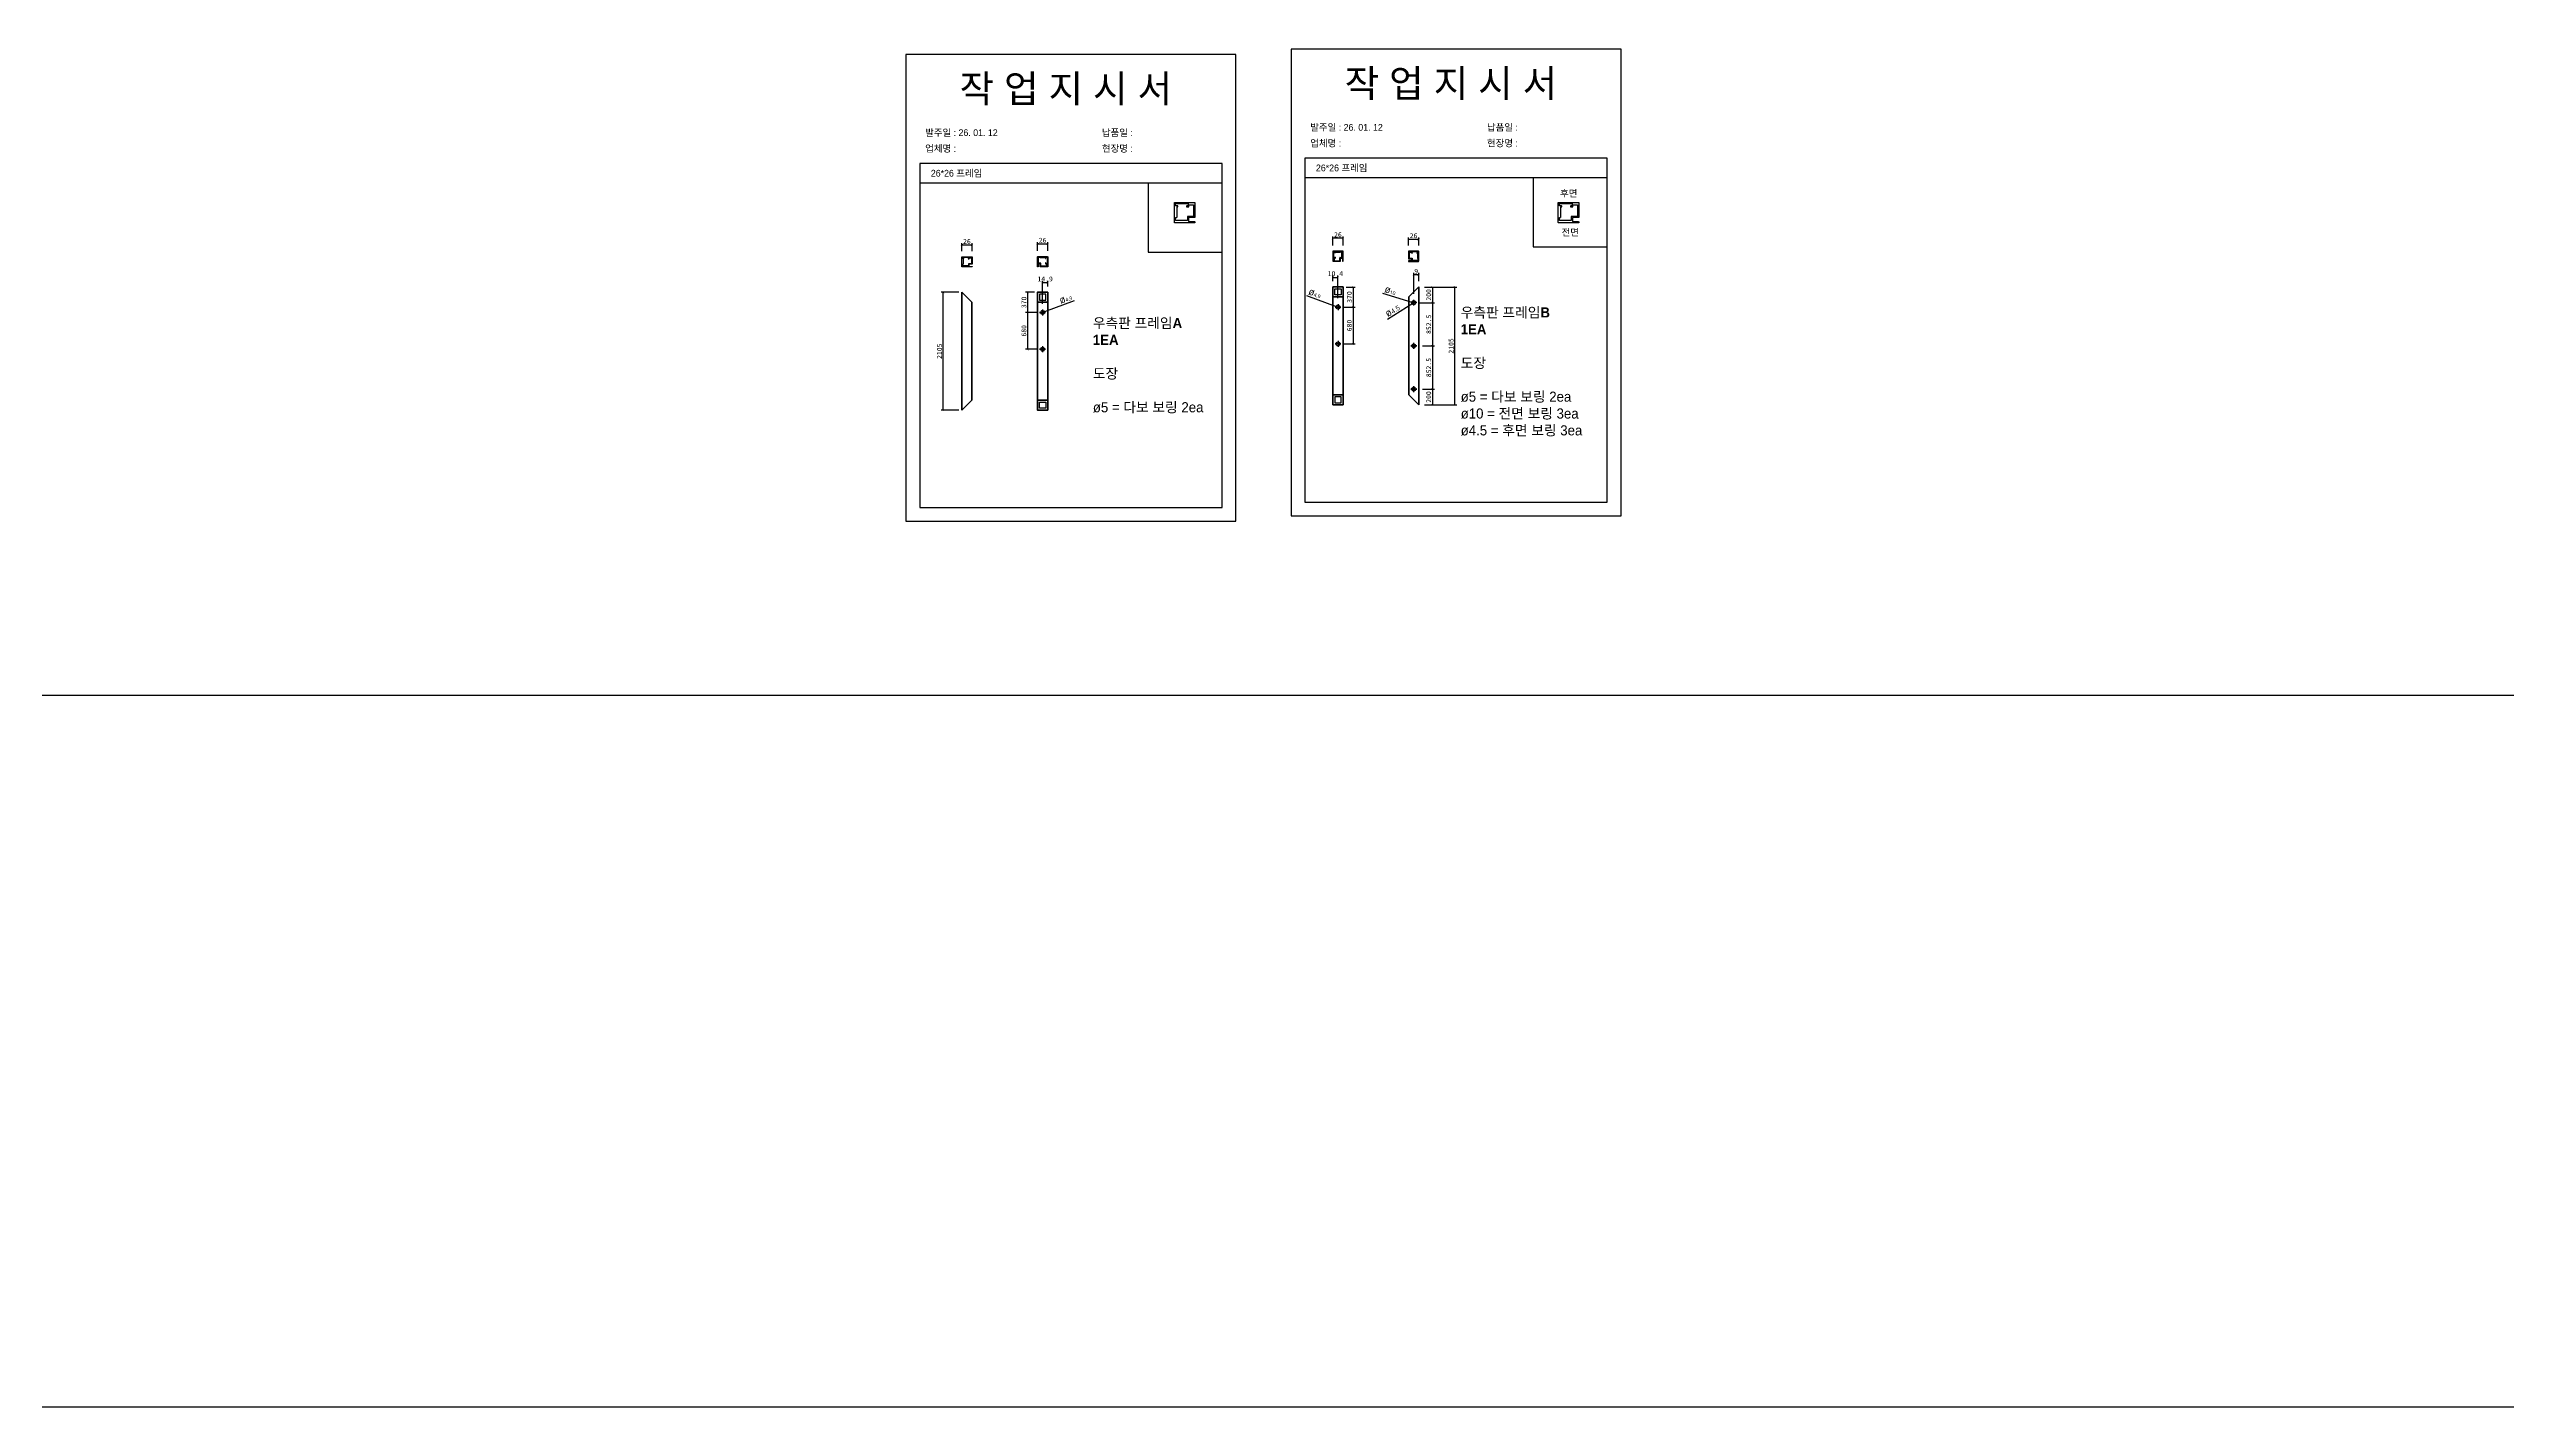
# Model space of a CAD drawing. Header units: millimetres. Extents: x -44117 to 256353, y -2095463 to 65325.
# Drawn here: x 115182 to 127695, y -627628 to -620716 of the extents above; entities that cross this region are included whole.
import ezdxf

# ---------------------------------------------------------------- set-up
doc = ezdxf.new("R2010")
doc.units = ezdxf.units.MM
doc.header["$LTSCALE"] = 10
doc.layers.add('Layer1', color=7, linetype='Continuous', lineweight=70)
doc.dimstyles.new('ISO-25', dxfattribs={"dimtxt": 2.5, "dimasz": 2.5, "dimexe": 1, "dimexo": 1, "dimtad": 1, "dimtxsty": 'Standard', "dimblk": 'ARCHTICK', "dimcen": 2.5, "dimadec": 0, "dimazin": 0, "dimtfac": 1, "dimtmove": 0, "dimatfit": 3, "dimfxl": 0, "dimarcsym": 0})

# ---------------------------------------------------------------- blocks, each defined once
blk = doc.blocks.new('_ArchTick')
at = {"color": 0, "linetype": 'ByBlock', "const_width": 0.15}
blk.add_lwpolyline([(-0.5, -0.5), (0.5, 0.5)], dxfattribs=at)
blk = doc.blocks.new('*D4459')
at = {"color": 0, "lineweight": -2}
for p, q in [((120401, -621997), (120249, -622053)), ((120231, -622060), (120249, -622053)), ((120231, -622060), (120231, -622060))]:
    blk.add_line(p, q, dxfattribs=at)
at = {"layer": 'Defpoints', "color": 0}
for p in [(120231, -622060), (120249, -622053)]:
    blk.add_point(p, dxfattribs=at)
at = {"color": 0, "lineweight": -2, "xscale": 10, "yscale": 10, "zscale": 10}
for p, rotation in [((120249, -622053), 200.3503454443377), ((120231, -622060), 20.3503454443377)]:
    blk.add_blockref('_ArchTick', p, dxfattribs=dict(at, rotation=rotation))
at = {"color": 0, "insert": (120357, -621985), "char_height": 25, "attachment_point": 5, "rotation": 20.3503}
blk.add_mtext('{\\fGulim|b0|i0|c129|p50;\\H1.4583x;ø\\fMalgun Gothic|b0|i0|c129|p50;\\H0.51429x;4.9}', dxfattribs=at)
blk = doc.blocks.new('*D4460')
at = {"color": 0, "lineweight": -2}
for p, q in [((120240, -622012), (120240, -621895)), ((120266, -621905), (120240, -621905)), ((120266, -621924), (120266, -621895))]:
    blk.add_line(p, q, dxfattribs=at)
at = {"layer": 'Defpoints', "color": 0}
for p in [(120240, -621905), (120240, -622042), (120266, -621954)]:
    blk.add_point(p, dxfattribs=at)
at = {"color": 0, "lineweight": -2, "xscale": 10, "yscale": 10, "zscale": 10, "rotation": 180}
blk.add_blockref('_ArchTick', (120240, -621905), dxfattribs=at)
at = {"color": 0, "lineweight": -2, "xscale": 10, "yscale": 10, "zscale": 10}
blk.add_blockref('_ArchTick', (120266, -621905), dxfattribs=at)
at = {"color": 0, "insert": (120253, -621886), "char_height": 25, "attachment_point": 5}
blk.add_mtext('14.9', dxfattribs=at)
blk = doc.blocks.new('*D4461')
at = {"color": 0, "lineweight": -2}
for p, q in [((119814, -621954), (119724, -621954)), ((119734, -622554), (119734, -621954)), ((119814, -622554), (119724, -622554))]:
    blk.add_line(p, q, dxfattribs=at)
at = {"layer": 'Defpoints', "color": 0}
for p in [(119734, -621954), (119829, -621954), (119829, -622554)]:
    blk.add_point(p, dxfattribs=at)
at = {"color": 0, "lineweight": -2, "xscale": 10, "yscale": 10, "zscale": 10}
for p, rotation in [((119734, -621954), 90), ((119734, -622554), 270)]:
    blk.add_blockref('_ArchTick', p, dxfattribs=dict(at, rotation=rotation))
at = {"color": 0, "insert": (119715, -622254), "char_height": 25, "attachment_point": 5, "rotation": 90}
blk.add_mtext('2105', dxfattribs=at)
blk = doc.blocks.new('*D4462')
at = {"color": 0, "lineweight": -2}
for p, q in [((122185, -621927), (122349, -621927)), ((122339, -622527), (122339, -621927)), ((122185, -622527), (122349, -622527))]:
    blk.add_line(p, q, dxfattribs=at)
at = {"layer": 'Defpoints', "color": 0}
for p in [(122155, -621927), (122339, -621927), (122155, -622527)]:
    blk.add_point(p, dxfattribs=at)
at = {"color": 0, "lineweight": -2, "xscale": 10, "yscale": 10, "zscale": 10}
for p, rotation in [((122339, -621927), 90), ((122339, -622527), 270)]:
    blk.add_blockref('_ArchTick', p, dxfattribs=dict(at, rotation=rotation))
at = {"color": 0, "insert": (122320, -622227), "char_height": 25, "attachment_point": 5, "rotation": 90}
blk.add_mtext('2105', dxfattribs=at)
blk = doc.blocks.new('*D4463')
at = {"color": 0, "lineweight": -2}
for p, q in [((122130, -621962), (122130, -621855)), ((122155, -621865), (122130, -621865)), ((122155, -621897), (122155, -621855))]:
    blk.add_line(p, q, dxfattribs=at)
at = {"layer": 'Defpoints', "color": 0}
for p in [(122130, -621865), (122130, -621992), (122155, -621927)]:
    blk.add_point(p, dxfattribs=at)
at = {"color": 0, "lineweight": -2, "xscale": 10, "yscale": 10, "zscale": 10, "rotation": 180}
blk.add_blockref('_ArchTick', (122130, -621865), dxfattribs=at)
at = {"color": 0, "lineweight": -2, "xscale": 10, "yscale": 10, "zscale": 10}
blk.add_blockref('_ArchTick', (122155, -621865), dxfattribs=at)
at = {"color": 0, "insert": (122142, -621847), "char_height": 25, "attachment_point": 5}
blk.add_mtext('9', dxfattribs=at)
blk = doc.blocks.new('*D4464')
at = {"color": 0, "lineweight": -2}
for p, q in [((121971, -621959), (122120, -622004)), ((122139, -622010), (122120, -622004)), ((122139, -622010), (122139, -622010))]:
    blk.add_line(p, q, dxfattribs=at)
at = {"layer": 'Defpoints', "color": 0}
for p in [(122120, -622004), (122139, -622010)]:
    blk.add_point(p, dxfattribs=at)
at = {"color": 0, "lineweight": -2, "xscale": 10, "yscale": 10, "zscale": 10}
for p, rotation in [((122120, -622004), 343.3776146578551), ((122139, -622010), 163.3776146578551)]:
    blk.add_blockref('_ArchTick', p, dxfattribs=dict(at, rotation=rotation))
at = {"color": 0, "insert": (122011, -621944), "char_height": 25, "attachment_point": 5, "rotation": 343.3776}
blk.add_mtext('{\\fGulim|b0|i0|c129|p50;\\H1.4583x;ø\\fMalgun Gothic|b0|i0|c129|p50;\\H0.51429x;10}', dxfattribs=at)
blk = doc.blocks.new('*D4465')
at = {"color": 0, "lineweight": -2}
for p, q in [((121997, -622090), (122126, -622009)), ((122134, -622004), (122126, -622009)), ((122134, -622004), (122134, -622004))]:
    blk.add_line(p, q, dxfattribs=at)
at = {"layer": 'Defpoints', "color": 0}
for p in [(122126, -622009), (122134, -622004)]:
    blk.add_point(p, dxfattribs=at)
at = {"color": 0, "lineweight": -2, "xscale": 10, "yscale": 10, "zscale": 10}
for p, rotation in [((122126, -622009), 32.2425697124958), ((122134, -622004), 212.2425697124958)]:
    blk.add_blockref('_ArchTick', p, dxfattribs=dict(at, rotation=rotation))
at = {"color": 0, "insert": (122021, -622045), "char_height": 25, "attachment_point": 5, "rotation": 32.2426}
blk.add_mtext('{\\fGulim|b0|i0|c129|p50;\\H1.4583x;ø\\H0.68573x;4.5}', dxfattribs=at)
blk = doc.blocks.new('*D4466')
at = {"color": 0, "lineweight": -2}
for p, q in [((122160, -622007), (122235, -622007)), ((122185, -621927), (122235, -621927)), ((122225, -621927), (122225, -622007))]:
    blk.add_line(p, q, dxfattribs=at)
at = {"layer": 'Defpoints', "color": 0}
for p in [(122130, -622007), (122155, -621927), (122225, -622007)]:
    blk.add_point(p, dxfattribs=at)
at = {"color": 0, "lineweight": -2, "xscale": 10, "yscale": 10, "zscale": 10}
for p, rotation in [((122225, -621927), 90), ((122225, -622007), 270)]:
    blk.add_blockref('_ArchTick', p, dxfattribs=dict(at, rotation=rotation))
at = {"color": 0, "insert": (122206, -621967), "char_height": 25, "attachment_point": 5, "rotation": 90}
blk.add_mtext('200', dxfattribs=at)
blk = doc.blocks.new('*D4467')
at = {"color": 0, "lineweight": -2}
for p, q in [((122175, -622007), (122235, -622007)), ((122225, -622007), (122225, -622227)), ((122175, -622227), (122235, -622227))]:
    blk.add_line(p, q, dxfattribs=at)
at = {"layer": 'Defpoints', "color": 0}
for p in [(122145, -622007), (122145, -622227), (122225, -622227)]:
    blk.add_point(p, dxfattribs=at)
at = {"color": 0, "lineweight": -2, "xscale": 10, "yscale": 10, "zscale": 10}
for p, rotation in [((122225, -622007), 90), ((122225, -622227), 270)]:
    blk.add_blockref('_ArchTick', p, dxfattribs=dict(at, rotation=rotation))
at = {"color": 0, "insert": (122206, -622117), "char_height": 25, "attachment_point": 5, "rotation": 90}
blk.add_mtext('852.5', dxfattribs=at)
blk = doc.blocks.new('*D4468')
at = {"color": 0, "lineweight": -2}
for p, q in [((122175, -622227), (122235, -622227)), ((122225, -622227), (122225, -622447)), ((122175, -622447), (122235, -622447))]:
    blk.add_line(p, q, dxfattribs=at)
at = {"layer": 'Defpoints', "color": 0}
for p in [(122145, -622227), (122145, -622447), (122225, -622447)]:
    blk.add_point(p, dxfattribs=at)
at = {"color": 0, "lineweight": -2, "xscale": 10, "yscale": 10, "zscale": 10}
for p, rotation in [((122225, -622227), 90), ((122225, -622447), 270)]:
    blk.add_blockref('_ArchTick', p, dxfattribs=dict(at, rotation=rotation))
at = {"color": 0, "insert": (122206, -622337), "char_height": 25, "attachment_point": 5, "rotation": 90}
blk.add_mtext('852.5', dxfattribs=at)
blk = doc.blocks.new('*D4469')
at = {"color": 0, "lineweight": -2}
for p, q in [((122175, -622447), (122235, -622447)), ((122185, -622527), (122235, -622527)), ((122225, -622447), (122225, -622527))]:
    blk.add_line(p, q, dxfattribs=at)
at = {"layer": 'Defpoints', "color": 0}
for p in [(122145, -622447), (122155, -622527), (122225, -622527)]:
    blk.add_point(p, dxfattribs=at)
at = {"color": 0, "lineweight": -2, "xscale": 10, "yscale": 10, "zscale": 10}
for p, rotation in [((122225, -622447), 90), ((122225, -622527), 270)]:
    blk.add_blockref('_ArchTick', p, dxfattribs=dict(at, rotation=rotation))
at = {"color": 0, "insert": (122206, -622487), "char_height": 25, "attachment_point": 5, "rotation": 90}
blk.add_mtext('200', dxfattribs=at)
blk = doc.blocks.new('*D4470')
at = {"color": 0, "lineweight": -2}
for p, q in [((122103, -621715), (122103, -621675)), ((122155, -621685), (122103, -621685)), ((122155, -621715), (122155, -621675))]:
    blk.add_line(p, q, dxfattribs=at)
at = {"layer": 'Defpoints', "color": 0}
for p in [(122103, -621685), (122103, -621745), (122155, -621745)]:
    blk.add_point(p, dxfattribs=at)
at = {"color": 0, "lineweight": -2, "xscale": 10, "yscale": 10, "zscale": 10, "rotation": 180}
blk.add_blockref('_ArchTick', (122103, -621685), dxfattribs=at)
at = {"color": 0, "lineweight": -2, "xscale": 10, "yscale": 10, "zscale": 10}
blk.add_blockref('_ArchTick', (122155, -621685), dxfattribs=at)
at = {"color": 0, "insert": (122129, -621666), "char_height": 25, "attachment_point": 5}
blk.add_mtext('26', dxfattribs=at)
blk = doc.blocks.new('*D4471')
at = {"color": 0, "lineweight": -2}
for p, q in [((121718, -621715), (121718, -621669)), ((121770, -621715), (121770, -621669)), ((121770, -621679), (121718, -621679))]:
    blk.add_line(p, q, dxfattribs=at)
at = {"layer": 'Defpoints', "color": 0}
for p in [(121718, -621679), (121718, -621745), (121770, -621745)]:
    blk.add_point(p, dxfattribs=at)
at = {"color": 0, "lineweight": -2, "xscale": 10, "yscale": 10, "zscale": 10, "rotation": 180}
blk.add_blockref('_ArchTick', (121718, -621679), dxfattribs=at)
at = {"color": 0, "lineweight": -2, "xscale": 10, "yscale": 10, "zscale": 10}
blk.add_blockref('_ArchTick', (121770, -621679), dxfattribs=at)
at = {"color": 0, "insert": (121744, -621661), "char_height": 25, "attachment_point": 5}
blk.add_mtext('26', dxfattribs=at)
blk = doc.blocks.new('*D4472')
at = {"color": 0, "lineweight": -2}
for p, q in [((121583, -621970), (121735, -622026)), ((121754, -622033), (121735, -622026)), ((121754, -622033), (121754, -622033))]:
    blk.add_line(p, q, dxfattribs=at)
at = {"layer": 'Defpoints', "color": 0}
for p in [(121735, -622026), (121754, -622033)]:
    blk.add_point(p, dxfattribs=at)
at = {"color": 0, "lineweight": -2, "xscale": 10, "yscale": 10, "zscale": 10}
for p, rotation in [((121735, -622026), 339.6496545556623), ((121754, -622033), 159.6496545556623)]:
    blk.add_blockref('_ArchTick', p, dxfattribs=dict(at, rotation=rotation))
at = {"color": 0, "insert": (121627, -621958), "char_height": 25, "attachment_point": 5, "rotation": 339.6497}
blk.add_mtext('{\\fGulim|b0|i0|c129|p50;\\H1.4583x;ø\\fMalgun Gothic|b0|i0|c129|p50;\\H0.51429x;4.9}', dxfattribs=at)
blk = doc.blocks.new('*D4473')
at = {"color": 0, "lineweight": -2}
for p, q in [((121718, -621897), (121718, -621868)), ((121718, -621878), (121744, -621878)), ((121744, -621984), (121744, -621868))]:
    blk.add_line(p, q, dxfattribs=at)
at = {"layer": 'Defpoints', "color": 0}
for p in [(121744, -621878), (121718, -621927), (121744, -622014)]:
    blk.add_point(p, dxfattribs=at)
at = {"color": 0, "lineweight": -2, "xscale": 10, "yscale": 10, "zscale": 10, "rotation": 180}
blk.add_blockref('_ArchTick', (121718, -621878), dxfattribs=at)
at = {"color": 0, "lineweight": -2, "xscale": 10, "yscale": 10, "zscale": 10}
blk.add_blockref('_ArchTick', (121744, -621878), dxfattribs=at)
at = {"color": 0, "insert": (121731, -621859), "char_height": 25, "attachment_point": 5}
blk.add_mtext('10.4', dxfattribs=at)
blk = doc.blocks.new('*D4487')
at = {"color": 0, "lineweight": -2}
for p, q in [((120199, -621954), (120153, -621954)), ((120163, -621954), (120163, -622057)), ((120210, -622057), (120153, -622057))]:
    blk.add_line(p, q, dxfattribs=at)
at = {"layer": 'Defpoints', "color": 0}
for p in [(120214, -621954), (120163, -622057), (120225, -622057)]:
    blk.add_point(p, dxfattribs=at)
at = {"color": 0, "lineweight": -2, "xscale": 10, "yscale": 10, "zscale": 10}
for p, rotation in [((120163, -621954), 90), ((120163, -622057), 270)]:
    blk.add_blockref('_ArchTick', p, dxfattribs=dict(at, rotation=rotation))
at = {"color": 0, "insert": (120145, -622005), "char_height": 25, "attachment_point": 5, "rotation": 90}
blk.add_mtext('370', dxfattribs=at)
blk = doc.blocks.new('*D4488')
at = {"color": 0, "lineweight": -2}
for p, q in [((120210, -622057), (120153, -622057)), ((120163, -622057), (120163, -622244)), ((120210, -622244), (120153, -622244))]:
    blk.add_line(p, q, dxfattribs=at)
at = {"layer": 'Defpoints', "color": 0}
for p in [(120225, -622057), (120163, -622244), (120225, -622244)]:
    blk.add_point(p, dxfattribs=at)
at = {"color": 0, "lineweight": -2, "xscale": 10, "yscale": 10, "zscale": 10}
for p, rotation in [((120163, -622057), 90), ((120163, -622244), 270)]:
    blk.add_blockref('_ArchTick', p, dxfattribs=dict(at, rotation=rotation))
at = {"color": 0, "insert": (120145, -622150), "char_height": 25, "attachment_point": 5, "rotation": 90}
blk.add_mtext('680', dxfattribs=at)
blk = doc.blocks.new('*D4491')
at = {"color": 0, "lineweight": -2}
for p, q in [((121774, -622029), (121831, -622029)), ((121785, -621927), (121831, -621927)), ((121821, -621927), (121821, -622029))]:
    blk.add_line(p, q, dxfattribs=at)
at = {"layer": 'Defpoints', "color": 0}
for p in [(121759, -622029), (121770, -621927), (121821, -622029)]:
    blk.add_point(p, dxfattribs=at)
at = {"color": 0, "lineweight": -2, "xscale": 10, "yscale": 10, "zscale": 10}
for p, rotation in [((121821, -621927), 90), ((121821, -622029), 270)]:
    blk.add_blockref('_ArchTick', p, dxfattribs=dict(at, rotation=rotation))
at = {"color": 0, "insert": (121802, -621978), "char_height": 25, "attachment_point": 5, "rotation": 90}
blk.add_mtext('370', dxfattribs=at)
blk = doc.blocks.new('*D4492')
at = {"color": 0, "lineweight": -2}
for p, q in [((121774, -622029), (121831, -622029)), ((121821, -622029), (121821, -622217)), ((121774, -622217), (121831, -622217))]:
    blk.add_line(p, q, dxfattribs=at)
at = {"layer": 'Defpoints', "color": 0}
for p in [(121759, -622029), (121759, -622217), (121821, -622217)]:
    blk.add_point(p, dxfattribs=at)
at = {"color": 0, "lineweight": -2, "xscale": 10, "yscale": 10, "zscale": 10}
for p, rotation in [((121821, -622029), 90), ((121821, -622217), 270)]:
    blk.add_blockref('_ArchTick', p, dxfattribs=dict(at, rotation=rotation))
at = {"color": 0, "insert": (121802, -622123), "char_height": 25, "attachment_point": 5, "rotation": 90}
blk.add_mtext('680', dxfattribs=at)
blk = doc.blocks.new('*D4495')
at = {"color": 0, "lineweight": -2}
for p, q in [((119829, -621744), (119829, -621703)), ((119829, -621713), (119881, -621713)), ((119881, -621744), (119881, -621703))]:
    blk.add_line(p, q, dxfattribs=at)
at = {"layer": 'Defpoints', "color": 0}
for p in [(119829, -621774), (119881, -621713), (119881, -621774)]:
    blk.add_point(p, dxfattribs=at)
at = {"color": 0, "lineweight": -2, "xscale": 10, "yscale": 10, "zscale": 10, "rotation": 180}
blk.add_blockref('_ArchTick', (119829, -621713), dxfattribs=at)
at = {"color": 0, "lineweight": -2, "xscale": 10, "yscale": 10, "zscale": 10}
blk.add_blockref('_ArchTick', (119881, -621713), dxfattribs=at)
at = {"color": 0, "insert": (119855, -621695), "char_height": 25, "attachment_point": 5}
blk.add_mtext('26', dxfattribs=at)
blk = doc.blocks.new('*D4496')
at = {"color": 0, "lineweight": -2}
for p, q in [((120214, -621743), (120214, -621698)), ((120214, -621708), (120266, -621708)), ((120266, -621743), (120266, -621698))]:
    blk.add_line(p, q, dxfattribs=at)
at = {"layer": 'Defpoints', "color": 0}
for p in [(120214, -621773), (120266, -621708), (120266, -621773)]:
    blk.add_point(p, dxfattribs=at)
at = {"color": 0, "lineweight": -2, "xscale": 10, "yscale": 10, "zscale": 10, "rotation": 180}
blk.add_blockref('_ArchTick', (120214, -621708), dxfattribs=at)
at = {"color": 0, "lineweight": -2, "xscale": 10, "yscale": 10, "zscale": 10}
blk.add_blockref('_ArchTick', (120266, -621708), dxfattribs=at)
at = {"color": 0, "insert": (120240, -621689), "char_height": 25, "attachment_point": 5}
blk.add_mtext('26', dxfattribs=at)

msp = doc.modelspace()

# ---------------------------------------------------------------- linework, layer by layer
for p, q in [((123115.25964, -621271.21589), (121575.25964, -621271.21589)), ((121154.52509, -621298.28167), (119614.52509, -621298.28167)), ((121154.52509, -621398.28167), (119614.52509, -621398.28167)), ((123115.25964, -621371.21589), (121575.25964, -621371.21589)), ((120917.28279, -621514.29926), (120917.28279, -621502.29926)), ((120917.28279, -621502.29926), (120981.28279, -621502.29926)), ((120928.08279, -621514.29926), (120917.28279, -621514.29926)), ((120923.28279, -621518.29926), (120928.08279, -621518.29926)), ((120923.28279, -621518.29926), (120923.28279, -621572.29926)), ((120929.28279, -621517.09926), (120929.28279, -621515.49926)), ((120973.28279, -621515.49926), (120973.28279, -621517.09926)), ((120981.28279, -621514.29926), (120974.48279, -621514.29926)), ((120974.48279, -621518.29926), (120984.08279, -621518.29926)), ((120981.28279, -621502.29926), (120981.28279, -621514.29926)), ((120985.28279, -621517.09926), (120985.28279, -621508.29926)), ((120985.28279, -621508.29926), (121009.28279, -621508.29926)), ((121009.28279, -621508.29926), (121009.28279, -621567.49926)), ((122871.70406, -621514.29926), (122871.70406, -621502.29926)), ((122871.70406, -621502.29926), (122935.70406, -621502.29926)), ((122882.50406, -621514.29926), (122871.70406, -621514.29926)), ((122877.70406, -621518.29926), (122882.50406, -621518.29926)), ((122877.70406, -621518.29926), (122877.70406, -621572.29926)), ((122883.70406, -621517.09926), (122883.70406, -621515.49926)), ((122927.70406, -621515.49926), (122927.70406, -621517.09926)), ((122935.70406, -621514.29926), (122928.90406, -621514.29926)), ((122928.90406, -621518.29926), (122938.50406, -621518.29926)), ((122935.70406, -621502.29926), (122935.70406, -621514.29926)), ((122939.70406, -621517.09926), (122939.70406, -621508.29926)), ((122939.70406, -621508.29926), (122963.70406, -621508.29926)), ((122963.70406, -621508.29926), (122963.70406, -621567.49926)), ((120917.28279, -621588.29926), (120917.28279, -621572.29926)), ((120917.28279, -621572.29926), (120923.28279, -621572.29926)), ((120977.28279, -621588.29926), (120917.28279, -621588.29926)), ((120977.28279, -621568.69926), (120977.28279, -621573.49926)), ((120977.28279, -621573.49926), (120977.28279, -621588.29926)), ((120977.28279, -621573.49926), (120977.28279, -621573.49926)), ((120983.28279, -621567.49926), (120978.48279, -621567.49926)), ((121009.28279, -621567.49926), (120983.28279, -621567.49926)), ((122871.70406, -621588.29926), (122871.70406, -621572.29926)), ((122871.70406, -621572.29926), (122877.70406, -621572.29926)), ((122931.70406, -621588.29926), (122871.70406, -621588.29926)), ((122931.70406, -621568.69926), (122931.70406, -621573.49926)), ((122931.70406, -621573.49926), (122931.70406, -621588.29926)), ((122931.70406, -621573.49926), (122931.70406, -621573.49926)), ((122937.70406, -621567.49926), (122932.90406, -621567.49926)), ((122963.70406, -621567.49926), (122937.70406, -621567.49926)), ((119832.37388, -621781.8538), (119832.37388, -621775.8538)), ((119832.37388, -621775.8538), (119864.37388, -621775.8538)), ((119837.77388, -621781.8538), (119832.37388, -621781.8538)), ((119835.37388, -621783.8538), (119837.77388, -621783.8538)), ((119835.37388, -621783.8538), (119835.37388, -621810.8538)), ((119838.37388, -621783.2538), (119838.37388, -621782.4538)), ((119860.37388, -621782.4538), (119860.37388, -621783.2538)), ((119864.37388, -621781.8538), (119860.97388, -621781.8538)), ((119860.97388, -621783.8538), (119865.77388, -621783.8538)), ((119864.37388, -621775.8538), (119864.37388, -621781.8538)), ((119866.37388, -621783.2538), (119866.37388, -621778.8538)), ((119866.37388, -621778.8538), (119878.37388, -621778.8538)), ((119878.37388, -621778.8538), (119878.37388, -621808.4538)), ((120220.00998, -621805.4538), (120220.00998, -621775.4538)), ((120220.00998, -621775.4538), (120228.00998, -621775.4538)), ((120228.00998, -621775.4538), (120228.00998, -621778.4538)), ((120255.00998, -621778.4538), (120228.00998, -621778.4538)), ((120255.00998, -621778.4538), (120255.00998, -621780.8538)), ((120255.60998, -621781.4538), (120256.40998, -621781.4538)), ((120257.00998, -621780.8538), (120257.00998, -621775.4538)), ((120257.00998, -621775.4538), (120263.00998, -621775.4538)), ((120263.00998, -621775.4538), (120263.00998, -621807.4538)), ((121727.26047, -621747.09006), (121721.26047, -621747.09006)), ((121721.26047, -621747.09006), (121721.26047, -621779.09006)), ((121721.26047, -621779.09006), (121727.26047, -621779.09006)), ((121728.66047, -621781.09006), (121724.26047, -621781.09006)), ((121724.26047, -621781.09006), (121724.26047, -621793.09006)), ((121724.26047, -621793.09006), (121753.86047, -621793.09006)), ((121727.26047, -621752.49006), (121727.26047, -621747.09006)), ((121727.26047, -621779.09006), (121727.26047, -621775.69006)), ((121728.66047, -621753.09006), (121727.86047, -621753.09006)), ((121727.86047, -621775.09006), (121728.66047, -621775.09006)), ((121729.26047, -621750.09006), (121729.26047, -621752.49006)), ((121729.26047, -621750.09006), (121756.26047, -621750.09006)), ((121729.26047, -621775.69006), (121729.26047, -621780.49006)), ((121753.86047, -621780.09006), (121753.86047, -621777.69006)), ((121753.86047, -621793.09006), (121753.86047, -621780.09006)), ((121754.46047, -621777.09006), (121756.86047, -621777.09006)), ((121764.26047, -621747.09006), (121756.26047, -621747.09006)), ((121756.26047, -621747.09006), (121756.26047, -621750.09006)), ((121756.86047, -621777.09006), (121764.26047, -621777.09006)), ((121756.86047, -621777.09006), (121756.86047, -621777.09006)), ((121764.26047, -621777.09006), (121764.26047, -621747.09006)), ((122117.89657, -621750.49006), (122105.89657, -621750.49006)), ((122105.89657, -621750.49006), (122105.89657, -621780.09006)), ((122105.89657, -621780.09006), (122118.89657, -621780.09006)), ((122117.89657, -621754.89006), (122117.89657, -621750.49006)), ((122123.29657, -621755.49006), (122118.49657, -621755.49006)), ((122118.89657, -621780.09006), (122121.29657, -621780.09006)), ((122151.89657, -621747.49006), (122119.89657, -621747.49006)), ((122119.89657, -621747.49006), (122119.89657, -621753.49006)), ((122119.89657, -621753.49006), (122123.29657, -621753.49006)), ((122121.89657, -621780.69006), (122121.89657, -621783.09006)), ((122121.89657, -621783.09006), (122121.89657, -621790.49006)), ((122121.89657, -621783.09006), (122121.89657, -621783.09006)), ((122121.89657, -621790.49006), (122151.89657, -621790.49006)), ((122123.89657, -621754.09006), (122123.89657, -621754.89006)), ((122145.89657, -621754.89006), (122145.89657, -621754.09006)), ((122146.49657, -621753.49006), (122151.89657, -621753.49006)), ((122148.89657, -621755.49006), (122146.49657, -621755.49006)), ((122148.89657, -621755.49006), (122148.89657, -621782.49006)), ((122151.89657, -621782.49006), (122148.89657, -621782.49006)), ((122151.89657, -621753.49006), (122151.89657, -621747.49006)), ((122151.89657, -621790.49006), (122151.89657, -621782.49006)), ((119832.37388, -621818.8538), (119832.37388, -621810.8538)), ((119832.37388, -621810.8538), (119835.37388, -621810.8538)), ((119862.37388, -621818.8538), (119832.37388, -621818.8538)), ((119862.37388, -621809.0538), (119862.37388, -621811.4538)), ((119862.37388, -621811.4538), (119862.37388, -621818.8538)), ((119862.37388, -621811.4538), (119862.37388, -621811.4538)), ((119865.37388, -621808.4538), (119862.97388, -621808.4538)), ((119878.37388, -621808.4538), (119865.37388, -621808.4538)), ((120227.40998, -621805.4538), (120220.00998, -621805.4538)), ((120229.80998, -621805.4538), (120227.40998, -621805.4538)), ((120227.40998, -621805.4538), (120227.40998, -621805.4538)), ((120230.40998, -621808.4538), (120230.40998, -621806.0538)), ((120230.40998, -621821.4538), (120230.40998, -621808.4538)), ((120260.00998, -621821.4538), (120230.40998, -621821.4538)), ((120255.00998, -621804.0538), (120255.00998, -621808.8538)), ((120256.40998, -621803.4538), (120255.60998, -621803.4538)), ((120255.60998, -621809.4538), (120260.00998, -621809.4538)), ((120257.00998, -621807.4538), (120257.00998, -621804.0538)), ((120263.00998, -621807.4538), (120257.00998, -621807.4538)), ((120260.00998, -621809.4538), (120260.00998, -621821.4538))]:
    msp.add_line(p, q)
at = {"lineweight": 30}
for p, q in [((120240.01417, -622041.55043), (120240.01417, -622071.55043)), ((121744.26047, -622014.48465), (121744.26047, -622044.48465)), ((122144.89657, -622006.67318), (122114.89657, -622006.67318)), ((122129.89657, -622021.67318), (122129.89657, -621991.67318)), ((120240.01417, -622228.65084), (120240.01417, -622258.65084)), ((121744.26047, -622201.58506), (121744.26047, -622231.58506)), ((122129.89657, -622241.67318), (122129.89657, -622211.67318)), ((122129.89657, -622461.67318), (122129.89657, -622431.67318))]:
    msp.add_line(p, q, dxfattribs=at)
at = {"color": 1}
for p, q in [((104015.69829, -624005.40609), (196284.84516, -624005.40609)), ((104015.69829, -624005.40609), (196284.84516, -624005.40609)), ((104015.69829, -627628.21161), (196284.84516, -627628.21161)), ((104015.69829, -627628.21161), (196284.84516, -627628.21161))]:
    msp.add_line(p, q, dxfattribs=at)
for points in [[(119544.52509, -623119.11195), (121224.52509, -623119.11195), (121224.52509, -620743.11195), (119544.52509, -620743.11195)], [(121505.25964, -623092.04617), (123185.25964, -623092.04617), (123185.25964, -620716.04617), (121505.25964, -620716.04617)], [(121154.52509, -621398.28167), (120777.57633, -621398.28167), (120777.57633, -621749.88863), (121154.52509, -621749.88863)], [(123115.25964, -621371.21589), (122738.31089, -621371.21589), (122738.31089, -621722.82285), (123115.25964, -621722.82285)], [(120256.01417, -621963.73896), (120224.01417, -621963.73896), (120224.01417, -621993.73896), (120256.01417, -621993.73896)], [(121728.26047, -621936.67318), (121760.26047, -621936.67318), (121760.26047, -621966.67318), (121728.26047, -621966.67318)], [(120256.01417, -622543.73896), (120224.01417, -622543.73896), (120224.01417, -622513.73896), (120256.01417, -622513.73896)], [(121728.26047, -622516.67318), (121760.26047, -622516.67318), (121760.26047, -622486.67318), (121728.26047, -622486.67318)]]:
    msp.add_lwpolyline(points, close=True)
for points in [[(121575.25964, -621271.21589), (121575.25964, -623022.04617), (123115.25964, -623022.04617), (123115.25964, -621271.21589)], [(119614.52509, -621298.28167), (119614.52509, -623049.11195), (121154.52509, -623049.11195), (121154.52509, -621298.28167)]]:
    msp.add_lwpolyline(points)
for points in [[(121014.08279, -621594.29874, -0.4142135624), (121015.28279, -621595.49874), (121015.28279, -621599.09926, -0.4142135624), (121014.08279, -621600.29926), (120913.28279, -621600.29926, -0.4142135624), (120911.28279, -621598.29926), (120911.28279, -621498.29926, -0.4142135624), (120913.28279, -621496.29926), (121013.28279, -621496.29926, -0.4142135624), (121015.28279, -621498.29926), (121015.28279, -621571.49926, -0.4142135624), (121013.28279, -621573.49926), (120983.28279, -621573.49926), (120983.28279, -621594.29926), (121014.08279, -621594.29926)], [(122968.50406, -621594.29874, -0.4142135624), (122969.70406, -621595.49874), (122969.70406, -621599.09926, -0.4142135624), (122968.50406, -621600.29926), (122867.70406, -621600.29926, -0.4142135624), (122865.70406, -621598.29926), (122865.70406, -621498.29926, -0.4142135624), (122867.70406, -621496.29926), (122967.70406, -621496.29926, -0.4142135624), (122969.70406, -621498.29926), (122969.70406, -621571.49926, -0.4142135624), (122967.70406, -621573.49926), (122937.70406, -621573.49926), (122937.70406, -621594.29926), (122968.50406, -621594.29926)], [(119880.77388, -621821.85354, -0.4142135624), (119881.37388, -621822.45354), (119881.37388, -621824.2538, -0.4142135624), (119880.77388, -621824.8538), (119830.37388, -621824.8538, -0.4142135624), (119829.37388, -621823.8538), (119829.37388, -621773.8538, -0.4142135624), (119830.37388, -621772.8538), (119880.37388, -621772.8538, -0.4142135624), (119881.37388, -621773.8538), (119881.37388, -621810.4538, -0.4142135624), (119880.37388, -621811.4538), (119865.37388, -621811.4538), (119865.37388, -621821.8538), (119880.77388, -621821.8538)], [(120217.01024, -621823.8538, -0.4142135624), (120216.41024, -621824.4538), (120214.60998, -621824.4538, -0.4142135624), (120214.00998, -621823.8538), (120214.00998, -621773.4538, -0.4142135624), (120215.00998, -621772.4538), (120265.00998, -621772.4538, -0.4142135624), (120266.00998, -621773.4538), (120266.00998, -621823.4538, -0.4142135624), (120265.00998, -621824.4538), (120228.40998, -621824.4538, -0.4142135624), (120227.40998, -621823.4538), (120227.40998, -621808.4538), (120217.00998, -621808.4538), (120217.00998, -621823.8538)], [(121767.26022, -621795.49006, 0.4142135624), (121767.86022, -621796.09006), (121769.66047, -621796.09006, 0.4142135624), (121770.26047, -621795.49006), (121770.26047, -621745.09006, 0.4142135624), (121769.26047, -621744.09006), (121719.26047, -621744.09006, 0.4142135624), (121718.26047, -621745.09006), (121718.26047, -621795.09006, 0.4142135624), (121719.26047, -621796.09006), (121755.86047, -621796.09006, 0.4142135624), (121756.86047, -621795.09006), (121756.86047, -621780.09006), (121767.26047, -621780.09006), (121767.26047, -621795.49006)], [(122103.49657, -621793.4898, 0.4142135624), (122102.89657, -621794.0898), (122102.89657, -621795.89006, 0.4142135624), (122103.49657, -621796.49006), (122153.89657, -621796.49006, 0.4142135624), (122154.89657, -621795.49006), (122154.89657, -621745.49006, 0.4142135624), (122153.89657, -621744.49006), (122103.89657, -621744.49006, 0.4142135624), (122102.89657, -621745.49006), (122102.89657, -621782.09006, 0.4142135624), (122103.89657, -621783.09006), (122118.89657, -621783.09006), (122118.89657, -621793.49006), (122103.49657, -621793.49006)]]:
    msp.add_lwpolyline(points, format="xyb")
at = {"lineweight": 30}
for points in [[(121729.26047, -622029.48465), (121759.26047, -622029.48465)], [(120255.01417, -622056.55043), (120225.01417, -622056.55043)], [(120255.01417, -622243.65084), (120225.01417, -622243.65084)], [(121729.26047, -622216.58506), (121759.26047, -622216.58506)], [(122144.89657, -622226.67318), (122114.89657, -622226.67318)], [(122144.89657, -622446.67318), (122114.89657, -622446.67318)]]:
    msp.add_lwpolyline(points, close=True, dxfattribs=at)
for centre, radius in [((120240.01417, -622056.55043), 10), ((121744.26047, -622029.48465), 10), ((122129.89657, -622006.67318), 10), ((122129.89657, -622006.67318), 5), ((120240.01417, -622243.65084), 10), ((121744.26047, -622216.58506), 10), ((122129.89657, -622226.67318), 10), ((122129.89657, -622226.67318), 5), ((122129.89657, -622446.67318), 10), ((122129.89657, -622446.67318), 5)]:
    msp.add_circle(centre, radius, dxfattribs=at)
for centre, radius, start, end in [((120928.08279, -621515.49926), 1.2, 360, 90), ((120928.08279, -621517.09926), 1.2, 270, 0), ((120974.48279, -621515.49926), 1.2, 90, 180), ((120974.48279, -621517.09926), 1.2, 180, 270), ((120984.08279, -621517.09926), 1.2, 270, 0), ((122882.50406, -621515.49926), 1.2, 360, 90), ((122882.50406, -621517.09926), 1.2, 270, 0), ((122928.90406, -621515.49926), 1.2, 90, 180), ((122928.90406, -621517.09926), 1.2, 180, 270), ((122938.50406, -621517.09926), 1.2, 270, 0), ((120978.48279, -621568.69926), 1.2, 90, 180), ((122932.90406, -621568.69926), 1.2, 90, 180), ((119837.77388, -621782.4538), 0.6, 360, 90), ((119837.77388, -621783.2538), 0.6, 270, 0), ((119860.97388, -621782.4538), 0.6, 90, 180), ((119860.97388, -621783.2538), 0.6, 180, 270), ((119865.77388, -621783.2538), 0.6, 270, 0), ((120255.60998, -621780.8538), 0.6, 180, 270), ((120256.40998, -621780.8538), 0.6, 270, 0), ((121727.86047, -621752.49006), 0.6, 180, 270.000000001), ((121727.86047, -621775.69006), 0.6, 90, 180), ((121728.66047, -621752.49006), 0.6, 270, 0), ((121728.66047, -621775.69006), 0.6, 0, 90.000000001), ((121728.66047, -621780.49006), 0.6, 270, 0), ((121754.46047, -621777.69006), 0.6, 90, 180), ((122118.49657, -621754.89006), 0.6, 180, 270.000000001), ((122121.29657, -621780.69006), 0.6, 360, 90.000000001), ((122123.29657, -621754.09006), 0.6, 360, 90.000000001), ((122123.29657, -621754.89006), 0.6, 270, 0), ((122146.49657, -621754.09006), 0.6, 90, 180), ((122146.49657, -621754.89006), 0.6, 180, 270.000000001), ((119862.97388, -621809.0538), 0.6, 90, 180), ((120229.80998, -621806.0538), 0.6, 360, 90), ((120255.60998, -621804.0538), 0.6, 90, 180), ((120255.60998, -621808.8538), 0.6, 180, 270), ((120256.40998, -621804.0538), 0.6, 360, 90)]:
    msp.add_arc(centre, radius, start, end)
at = {"layer": 'Layer1'}
for p, q in [((119829.37807, -621953.73896), (119879.37807, -622003.73896)), ((120266.01417, -622003.73896), (120214.01417, -622003.73896)), ((121718.26047, -621976.67318), (121770.26047, -621976.67318)), ((122154.89657, -621926.67318), (122104.89657, -621976.67318)), ((119879.37807, -622503.73896), (119829.37807, -622553.73896)), ((120266.01417, -622503.73896), (120214.01417, -622503.73896)), ((121718.26047, -622476.67318), (121770.26047, -622476.67318)), ((122104.89657, -622476.67318), (122154.89657, -622526.67318))]:
    msp.add_line(p, q, dxfattribs=at)
for points in [[(119829.37807, -621953.73896), (119829.37807, -622553.73896)], [(119879.37807, -622003.73896), (119879.37807, -622503.73896)], [(122104.89657, -621976.67318), (122104.89657, -622476.67318)], [(122154.89657, -621926.67318), (122154.89657, -622526.67318)]]:
    msp.add_lwpolyline(points, dxfattribs=at)
for points in [[(120266.01417, -621953.73896), (120214.01417, -621953.73896), (120214.01417, -622553.73896), (120266.01417, -622553.73896)], [(121718.26047, -621926.67318), (121770.26047, -621926.67318), (121770.26047, -622526.67318), (121718.26047, -622526.67318)]]:
    msp.add_lwpolyline(points, close=True, dxfattribs=at)

# ---------------------------------------------------------------- texts
at = {"attachment_point": 1}
for s, heights, insert, char_height in [('{\\fGulim|b0|i0|c129|p50;작 업 지 시 서}', [-155.84554], (119817.33169, -620847.27446), 140), ('{\\fGulim|b0|i0|c129|p50;작 업 지 시 서}', [-155.84554], (121778.06625, -620820.20868), 140), ('{\\fGulim|b0|i0|c129|p50;발주일 : 26. 01. 12}', [-38.18216], (119642.12234, -621123.99488), 34.3), ('{\\fGulim|b0|i0|c129|p50;납품일 :}', [-37.67976], (120542.10032, -621123.99488), 34.3), ('{\\fGulim|b0|i0|c129|p50;발주일 : 26. 01. 12}', [-38.18216], (121602.85689, -621096.9291), 34.3), ('{\\fGulim|b0|i0|c129|p50;납품일 :}', [-37.67976], (122502.83488, -621096.9291), 34.3), ('{\\fGulim|b0|i0|c129|p50;업체명 : }', [-38.2735], (119642.12234, -621204.65106), 34.3), ('{\\fGulim|b0|i0|c129|p50;현장명 : }', [-38.2735], (120542.10032, -621204.65106), 34.3), ('{\\fGulim|b0|i0|c129|p50;업체명 : }', [-38.2735], (121602.85689, -621177.58528), 34.3), ('{\\fGulim|b0|i0|c129|p50;현장명 : }', [-38.2735], (122502.83488, -621177.58528), 34.3), ('{\\fGulim|b0|i0|c129|p50;26*26 프레임}', [-38.22783], (119671.08492, -621330.51964), 34.3), ('{\\fGulim|b0|i0|c129|p50;26*26 프레임}', [-38.22783], (121631.81948, -621303.45386), 34.3), ('{\\fGulim|b0|i0|c129|p50;후면}', [-38.18216], (122874.55614, -621432.92415), 34.3), ('{\\fGulim|b0|i0|c129|p50;전면}', [-37.08602], (122882.75, -621631.28385), 34.3), ('{\\fGulim|b1|i0|c129|p50;우측판 프레임B\\P1EA\\P\\P도장\\P\\P\\fGulim|b0|i0|c129|p50;ø5 = 다보 보링 2ea\\Pø10 = 전면 보링 3ea\\Pø4.5 = 후면 보링 3ea}', [-667.69886], (122368.80702, -622030.58735), 51.45), ('{\\fGulim|b1|i0|c129|p50;우측판 프레임A\\P1EA\\P\\P도장\\P\\P\\fGulim|b0|i0|c129|p50;ø5 = 다보 보링 2ea}', [830.82137], (120495.91359, -622084.53047), 51.45)]:
    msp.add_mtext_dynamic_manual_height_columns(s, width=3307.3198183, gutter_width=12.5, heights=heights, dxfattribs=dict(at, insert=insert, char_height=char_height))

# ---------------------------------------------------------------- dimensions: what is measured, and where the dimension line sits
for base, p1, p2, angle, text, override, picture, middle in [((121718.26047, -621679.45159), (121770.26047, -621745.09006), (121718.26047, -621745.09006), 180, '26', {"dimscale": 10, "dimasz": 1, "dimexo": 3}, '*D4471', (121744.26047, -621679.45159)), ((122102.89657, -621684.95198), (122154.89657, -621745.49006), (122102.89657, -621745.49006), 180, '26', {"dimscale": 10, "dimasz": 1, "dimexo": 3}, '*D4470', (122128.89657, -621684.95198)), ((121744.26047, -621877.58336), (121718.26047, -621926.67318), (121744.26047, -622014.48465), 180, '10.4', {"dimscale": 10, "dimasz": 1, "dimexo": 3}, '*D4473', (121731.26047, -621877.58336)), ((121820.86749, -622029.48465), (121770.26047, -621926.67318), (121759.26047, -622029.48465), 90, '370', {"dimscale": 10, "dimasz": 1, "dimexo": 1.5, "dimtxsty": 'Standard'}, '*D4491', (121820.86749, -621978.07892)), ((122129.89657, -621865.4893), (122154.89657, -621926.67318), (122129.89657, -621991.67318), 180, '9', {"dimscale": 10, "dimasz": 1, "dimexo": 3}, '*D4463', (122142.39657, -621865.4893)), ((120163.40716, -622056.55043), (120214.01417, -621953.73896), (120225.01417, -622056.55043), 90, '370', {"dimscale": 10, "dimasz": 1, "dimexo": 1.5, "dimtxsty": 'Standard'}, '*D4487', (120163.40716, -622005.1447)), ((121820.86749, -622216.58506), (121759.26047, -622029.48465), (121759.26047, -622216.58506), 90, '680', {"dimscale": 10, "dimasz": 1, "dimexo": 1.5, "dimtxsty": 'Standard', "dimtmove": 1}, '*D4492', (121820.86749, -622123.03486)), ((120163.40716, -622243.65084), (120225.01417, -622056.55043), (120225.01417, -622243.65084), 90, '680', {"dimscale": 10, "dimasz": 1, "dimexo": 1.5, "dimtxsty": 'Standard', "dimtmove": 1}, '*D4488', (120163.40716, -622150.10064))]:
    dim = msp.add_linear_dim(base=base, p1=p1, p2=p2, angle=angle, text=text, dimstyle='ISO-25', override=override)
    dim.commit()
    dim.dimension.update_dxf_attribs({"geometry": picture, "text_midpoint": middle, "dimtype": 160})
for base, p1, p2, text, picture, middle in [((119881.37388, -621713.31572), (119829.37388, -621773.8538), (119881.37388, -621773.8538), '26', '*D4495', (119855.37388, -621713.31572)), ((120266.00998, -621707.81533), (120214.00998, -621773.4538), (120266.00998, -621773.4538), '26', '*D4496', (120240.00998, -621707.81533)), ((120240.01417, -621904.64914), (120266.01417, -621953.73896), (120240.01417, -622041.55043), '14.9', '*D4460', (120253.01417, -621904.64914))]:
    dim = msp.add_linear_dim(base=base, p1=p1, p2=p2, text=text, dimstyle='ISO-25', override={"dimscale": 10, "dimasz": 1, "dimexo": 3})
    dim.commit()
    dim.dimension.update_dxf_attribs({"geometry": picture, "text_midpoint": middle, "dimtype": 160})
for p1, p2, text, override, picture, middle in [((122139.47868, -622009.53381), (122120.31447, -622003.81255), '{\\fGulim|b0|i0|c129|p50;\\H1.4583x;ø\\fMalgun Gothic|b0|i0|c129|p50;\\H0.51429x;10}', {"dimscale": 10, "dimasz": 1, "dimexo": 3}, '*D4464', (122003.84657, -621969.04241)), ((120230.63834, -622060.02803), (120249.39001, -622053.07284), '{\\fGulim|b0|i0|c129|p50;\\H1.4583x;ø\\fMalgun Gothic|b0|i0|c129|p50;\\H0.51429x;4.9}', {"dimscale": 10, "dimasz": 1, "dimexo": 3, "dimtxsty": 'Standard'}, '*D4459', (120366.44813, -622009.65475)), ((121753.63631, -622032.96225), (121734.88464, -622026.00706), '{\\fGulim|b0|i0|c129|p50;\\H1.4583x;ø\\fMalgun Gothic|b0|i0|c129|p50;\\H0.51429x;4.9}', {"dimscale": 10, "dimasz": 1, "dimexo": 3, "dimtxsty": 'Standard'}, '*D4472', (121617.82652, -621982.58897)), ((122134.12556, -622004.00566), (122125.66759, -622009.34071), '{\\fGulim|b0|i0|c129|p50;\\H1.4583x;ø\\H0.68573x;4.5}', {"dimscale": 10, "dimasz": 1, "dimexo": 3}, '*D4465', (122034.77872, -622066.67084))]:
    dim = msp.add_diameter_dim_2p(p1=p1, p2=p2, text=text, dimstyle='ISO-25', override=override)
    dim.commit()
    dim.dimension.update_dxf_attribs({"geometry": picture, "text_midpoint": middle, "dimtype": 163})
for base, p1, p2, text, override, picture, middle in [((122225.04715, -622006.67318), (122154.89657, -621926.67318), (122129.89657, -622006.67318), '200', {"dimscale": 10, "dimasz": 1, "dimexo": 3}, '*D4466', (122206.29715, -621966.67318)), ((122339.13409, -621926.67318), (122154.89657, -622526.67318), (122154.89657, -621926.67318), '2105', {"dimscale": 10, "dimasz": 1, "dimexo": 3, "dimtxsty": 'Standard'}, '*D4462', (122320.38409, -622226.67318)), ((119733.77499, -621953.73896), (119829.37807, -622553.73896), (119829.37807, -621953.73896), '2105', {"dimscale": 10, "dimasz": 1, "dimexo": 1.5, "dimtxsty": 'Standard'}, '*D4461', (119715.02499, -622253.73896)), ((122225.04715, -622226.67318), (122144.89657, -622006.67318), (122144.89657, -622226.67318), '852.5', {"dimscale": 10, "dimasz": 1, "dimexo": 3, "dimtxsty": 'Standard'}, '*D4467', (122206.29715, -622116.67318)), ((122225.04715, -622446.67318), (122144.89657, -622226.67318), (122144.89657, -622446.67318), '852.5', {"dimscale": 10, "dimasz": 1, "dimexo": 3, "dimtxsty": 'Standard'}, '*D4468', (122206.29715, -622336.67318)), ((122225.04715, -622526.67318), (122144.89657, -622446.67318), (122154.89657, -622526.67318), '200', {"dimscale": 10, "dimasz": 1, "dimexo": 3}, '*D4469', (122206.29715, -622486.67318))]:
    dim = msp.add_linear_dim(base=base, p1=p1, p2=p2, angle=90, text=text, dimstyle='ISO-25', override=override)
    dim.commit()
    dim.dimension.update_dxf_attribs({"geometry": picture, "text_midpoint": middle})

doc.saveas('drawing.dxf')
